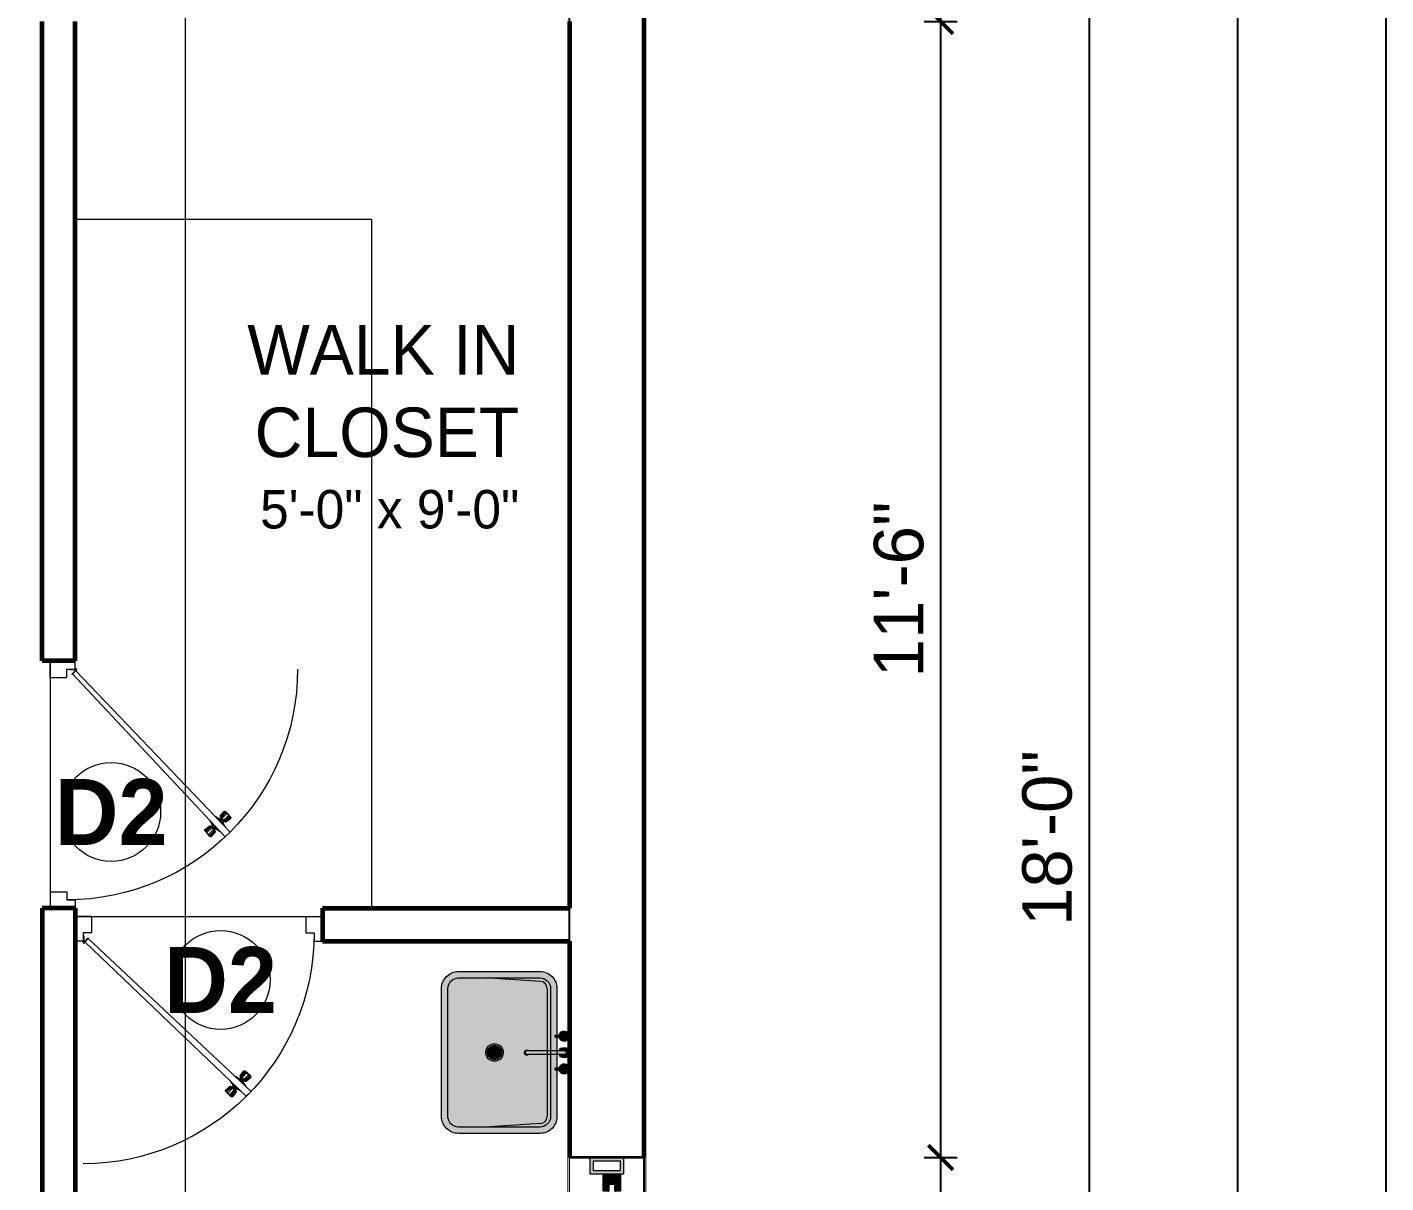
# Model space of a CAD drawing. Header units: feet. Extents: x 109753 to 150441, y 47761 to 75080.
# Drawn here: x 126903.3 to 127068.2, y 49133.5 to 49273.7 of the extents above; entities that cross this region are included whole.
import ezdxf

# ---------------------------------------------------------------- set-up
doc = ezdxf.new("R2010")
doc.units = ezdxf.units.FT
doc.header["$LTSCALE"] = 50
doc.header["$MEASUREMENT"] = 0
doc.header["$PDMODE"] = 3
doc.header["$PDSIZE"] = -10
for name, pattern in [('( Hidden )', [0.375, 0.25, -0.125]), ('ACAD_ISO04W100', [30, 24, -3, 0, -3]), ('CENTER', [2, 1.25, -0.25, 0.25, -0.25]), ('STRICHLINIE2', [0.375, 0.25, -0.125])]:
    doc.linetypes.add(name, pattern=pattern)
for name, color, linetype, lineweight in [('A-Furniture', 175, 'Continuous', 0), ('CENTRELINE', 146, 'CENTER', 18), ('DIMENSION', 5, 'Continuous', 15), ('DOORS', 7, 'Continuous', 15), ('FIXTURES', 251, 'Continuous', 5), ('FURNITURES', 250, 'Continuous', 5), ('hatch_cad-block.com', 254, 'Continuous', 0), ('TEXT', 181, 'Continuous', 13), ('WALL', 1, 'Continuous', 60), ('WINDOW', 197, 'Continuous', 25)]:
    doc.layers.add(name, color=color, linetype=linetype, lineweight=lineweight)
doc.styles.add('GL_Imperial', font='GOTHIC.TTF', dxfattribs={"height": 8})
doc.styles.add('TIMES', font='arial.ttf')
doc.dimstyles.new("1-8'", dxfattribs={"dimtxt": 6, "dimasz": 3, "dimexe": 2, "dimexo": 1, "dimgap": 2, "dimtad": 1, "dimdec": 0, "dimzin": 3, "dimdsep": 46, "dimlunit": 4, "dimtxsty": 'TIMES', "dimblk": 'ARCHTICK', "dimcen": 8, "dimdle": 2, "dimclrt": 7, "dimadec": 0, "dimazin": 0, "dimtfac": 1, "dimtdec": 0, "dimtix": 1, "dimtmove": 0, "dimatfit": 3, "dimfxl": 2, "dimfxlon": 1, "dimarcsym": 0})

# ---------------------------------------------------------------- blocks, each defined once
blk = doc.blocks.new('_ArchTick')
at = {"color": 0, "linetype": 'ByBlock', "const_width": 0.15}
blk.add_lwpolyline([(-0.5, -0.5), (0.5, 0.5)], dxfattribs=at)
blk = doc.blocks.new('*D1190')
at = {"layer": 'Defpoints', "color": 0, "transparency": 16777216}
for p in [(126978.15, 49283.39), (126978.15, 49067.27), (127032.15, 49067.27)]:
    blk.add_point(p, dxfattribs=at)
at = {"layer": 'DIMENSION', "color": 0, "lineweight": -2, "transparency": 16777216}
for p, q in [((127032.15, 49285.39), (127032.15, 49065.27)), ((127030.15, 49283.39), (127034.15, 49283.39)), ((127030.15, 49067.27), (127034.15, 49067.27))]:
    blk.add_line(p, q, dxfattribs=at)
at = {"layer": 'DIMENSION', "color": 0, "lineweight": -2, "transparency": 16777216, "xscale": 3, "yscale": 3, "zscale": 3}
for p, rotation in [((127032.15, 49283.39), 90), ((127032.15, 49067.27), 270)]:
    blk.add_blockref('_ArchTick', p, dxfattribs=dict(at, rotation=rotation))
at = {"layer": 'DIMENSION', "color": 7, "transparency": 16777216, "insert": (127027.09, 49175.33), "char_height": 6, "attachment_point": 5, "rotation": 90, "style": 'TIMES'}
blk.add_mtext('18\'-0"', dxfattribs=at)
blk = doc.blocks.new('*D1199')
at = {"layer": 'Defpoints', "color": 0, "transparency": 16777216}
for p in [(126978.15, 49988.75), (126978.15, 49058.27), (127050.15, 49058.27)]:
    blk.add_point(p, dxfattribs=at)
at = {"layer": 'DIMENSION', "color": 0, "lineweight": -2, "transparency": 16777216}
for p, q in [((127050.15, 49990.75), (127050.15, 49056.27)), ((127048.15, 49988.75), (127052.15, 49988.75)), ((127048.15, 49058.27), (127052.15, 49058.27))]:
    blk.add_line(p, q, dxfattribs=at)
at = {"layer": 'DIMENSION', "color": 0, "lineweight": -2, "transparency": 16777216, "xscale": 3, "yscale": 3, "zscale": 3}
for p, rotation in [((127050.15, 49988.75), 90), ((127050.15, 49058.27), 270)]:
    blk.add_blockref('_ArchTick', p, dxfattribs=dict(at, rotation=rotation))
at = {"layer": 'DIMENSION', "color": 7, "transparency": 16777216, "insert": (127045.09, 49523.51), "char_height": 6, "attachment_point": 5, "rotation": 90, "style": 'TIMES'}
blk.add_mtext('77\'-6"', dxfattribs=at)
blk = doc.blocks.new('WIN 4 FRAME')
at = {"true_color": 0x939598}
h = blk.add_hatch(color=252, dxfattribs=at)
h.dxf.hatch_style = 1
h.paths.add_polyline_path([(0, 4.05), (0, 0), (2.02, 0), (2.02, 2.02), (2.02, 2.02), (2.02, 4.05)])
h.paths.add_polyline_path([(1.62, 0.4), (0.4, 0.4), (0.4, 3.64), (1.62, 3.64)], flags=16)
at = {"lineweight": 18}
for points in [[(2.02, 0), (2.02, 4.05), (0, 4.05), (0, 0)], [(0.4, 3.64), (0.4, 0.4), (1.62, 0.4), (1.62, 3.64)]]:
    blk.add_lwpolyline(points, close=True, dxfattribs=at)
blk = doc.blocks.new('WIN IN FRAME 2')
at = {"true_color": 0x939598}
h = blk.add_hatch(color=252, dxfattribs=at)
h.dxf.hatch_style = 1
h.paths.add_polyline_path([(0, 2.02), (0, 0), (2.02, 0), (2.02, 0.61), (1.21, 0.61), (1.21, 1.42), (2.02, 1.42), (2.02, 2.02)])
blk.add_lwpolyline([(1.21, 1.42), (2.02, 1.42), (2.02, 2.02), (0, 2.02), (0, 0), (2.02, 0), (2.02, 0.61), (1.21, 0.61)], close=True)
blk = doc.blocks.new('*U523')
blk.add_wipeout([(0, -0.2), (48, -0.2), (48, 9.2), (0, 9.2)]).dxf.layer = 'WINDOW'
at = {"layer": 'WINDOW', "color": 35, "lineweight": 5}
for p, q in [((48, 9), (0, 9)), ((48, 0), (0, 0))]:
    blk.add_line(p, q, dxfattribs=at)
at = {"layer": 'WINDOW', "color": 10, "lineweight": 35}
for p, q in [((0, 0), (0, 9)), ((48, 0), (48, 9))]:
    blk.add_line(p, q, dxfattribs=at)
at = {"layer": 'WINDOW', "lineweight": 9}
blk.add_lwpolyline([(3.24, 3.49), (44.76, 3.49), (44.76, 4.3), (3.24, 4.3)], close=True, dxfattribs=at)
at = {"layer": 'WINDOW', "lineweight": 5}
for name, p in [('WIN 4 FRAME', (0, 2.48)), ('WIN IN FRAME 2', (2.02, 2.88))]:
    blk.add_blockref(name, p, dxfattribs=at)
at = {"layer": 'WINDOW', "lineweight": 5, "xscale": -1}
for name, p in [('WIN 4 FRAME', (48, 2.48)), ('WIN IN FRAME 2', (45.98, 2.88))]:
    blk.add_blockref(name, p, dxfattribs=at)
blk = doc.blocks.new('*D1238')
at = {"layer": 'Defpoints', "color": 0, "transparency": 16777216}
for p in [(126978.15, 49274.39), (126978.35, 49136.58), (127014.15, 49136.58)]:
    blk.add_point(p, dxfattribs=at)
at = {"layer": 'DIMENSION', "color": 0, "lineweight": -2, "transparency": 16777216}
for p, q in [((127014.15, 49276.39), (127014.15, 49134.58)), ((127012.15, 49274.39), (127016.15, 49274.39)), ((127012.15, 49136.58), (127016.15, 49136.58))]:
    blk.add_line(p, q, dxfattribs=at)
at = {"layer": 'DIMENSION', "color": 0, "lineweight": -2, "transparency": 16777216, "xscale": 3, "yscale": 3, "zscale": 3}
for p, rotation in [((127014.15, 49274.39), 90), ((127014.15, 49136.58), 270)]:
    blk.add_blockref('_ArchTick', p, dxfattribs=dict(at, rotation=rotation))
at = {"layer": 'DIMENSION', "color": 7, "transparency": 16777216, "insert": (127009.09, 49205.49), "char_height": 6, "attachment_point": 5, "rotation": 90, "style": 'TIMES'}
blk.add_mtext('11\'-6"', dxfattribs=at)
blk = doc.blocks.new('Joey 266-10 top')
at = {"layer": 'hatch_cad-block.com', "true_color": 0xffffff, "transparency": 33554648}
blk.add_hatch(color=7, dxfattribs=at).paths.add_polyline_path([(325.7, -717.9, 0.381088), (369.7, -652.2), (359.8, -581.7), (376, -579.9, 0.392841), (384.9, -569.6, 0.109733), (280.9, -170.6, 0.607126), (-280.9, -170.6, 0.109733), (-384.9, -569.6, 0.392841), (-376, -579.9), (-359.8, -581.7), (-369.7, -652.2, 0.381088), (-325.7, -717.9, 0.127308)])
blk.add_lwpolyline([(309.7, -585.3, -0.386567), (299.8, -576.2, 0.102413), (218.9, -314.4, 0.577736), (-218.9, -314.4, 0.102413), (-299.8, -576.2, -0.386567), (-309.7, -585.3), (-326.5, -585.3, -0.027408), (-328.7, -585.1), (-376, -579.9, -0.392841), (-384.9, -569.6, -0.109733), (-280.9, -170.6, -0.607126), (280.9, -170.6, -0.109733), (384.9, -569.6, -0.392841), (376, -579.9), (328.7, -585.1, -0.027408), (326.5, -585.3)], format="xyb", close=True)
for points in [[(324.1, -570.1, 0.135266), (213.2, -183.7, 0.555419), (-213.2, -183.7, 0.135266), (-324.1, -570.1)], [(-359.8, -581.7), (-369.7, -652.2, 0.381088), (-325.7, -717.9, 0.127308), (325.7, -717.9, 0.381088), (369.7, -652.2), (359.8, -581.7)]]:
    blk.add_lwpolyline(points, format="xyb")
at = {"linetype": 'STRICHLINIE2', "lineweight": 5, "ltscale": 50}
blk.add_circle((0, -416.2), 250, dxfattribs=at)
at = {"ltscale": 50}
blk.add_circle((0, -416.2), 30, dxfattribs=at)
blk = doc.blocks.new('JOEY266-10')
blk.add_blockref('Joey 266-10 top', (0, 416.2))
blk = doc.blocks.new('A$Ca819e820')
at = {"layer": 'FURNITURES', "color": 252}
blk.add_circle((0, 0), 15, dxfattribs=at)
at = {"layer": 'FURNITURES'}
for p, xscale, yscale, zscale, rotation in [((-27.24, -15.64), -0.03555458823085097, 0.03555458823085097, 0.03555458823085097, 123.3619756077735), ((27.24, -15.64), 0.03555458823085096, 0.03555458823085096, 0.03555458823085096, 236.6380243922265)]:
    blk.add_blockref('JOEY266-10', p, dxfattribs=dict(at, xscale=xscale, yscale=yscale, zscale=zscale, rotation=rotation))
blk = doc.blocks.new('*D1254')
at = {"layer": 'Defpoints', "color": 0, "transparency": 16777216}
for p in [(126978.35, 49136.58), (126978.15, 49088.58), (127014.15, 49088.58)]:
    blk.add_point(p, dxfattribs=at)
at = {"layer": 'DIMENSION', "color": 0, "lineweight": -2, "transparency": 16777216}
for p, q in [((127014.15, 49138.58), (127014.15, 49086.58)), ((127012.15, 49136.58), (127016.15, 49136.58)), ((127012.15, 49088.58), (127016.15, 49088.58))]:
    blk.add_line(p, q, dxfattribs=at)
at = {"layer": 'DIMENSION', "color": 0, "lineweight": -2, "transparency": 16777216, "xscale": 3, "yscale": 3, "zscale": 3}
for p, rotation in [((127014.15, 49136.58), 90), ((127014.15, 49088.58), 270)]:
    blk.add_blockref('_ArchTick', p, dxfattribs=dict(at, rotation=rotation))
at = {"layer": 'DIMENSION', "color": 7, "transparency": 16777216, "insert": (127009.09, 49112.58), "char_height": 6, "attachment_point": 5, "rotation": 90, "style": 'TIMES'}
blk.add_mtext('4\'-0"', dxfattribs=at)
blk = doc.blocks.new('*U1171')
at = {"color": 9, "linetype": '( Hidden )', "lineweight": 0, "ltscale": 5, "true_color": 0xc7c8ca}
blk.add_line((30, 0), (0, 0), dxfattribs=at)
blk.add_arc((29, 2), 28, 90, 180, dxfattribs=at)
at = {"layer": 'DOORS', "color": 8}
for p, q in [((10.45, 21.23), (10.96, 21.91)), ((10.49, 21.19), (11.01, 21.87)), ((10.57, 21.11), (11.12, 21.77)), ((10.68, 21.01), (11.24, 21.66)), ((10.88, 20.82), (11.48, 21.43)), ((11.27, 21.67), (11.28, 21.68)), ((11.39, 21.58), (11.28, 21.68)), ((11.39, 21.58), (11.5, 21.47)), ((11.49, 21.46), (11.5, 21.47)), ((9.31, 20.01), (8.67, 19.46)), ((9.36, 19.98), (8.7, 19.41)), ((9.44, 19.9), (8.81, 19.31)), ((9.54, 19.8), (8.93, 19.19)), ((9.38, 20.46), (9.63, 20.1)), ((9.58, 20), (9.51, 19.92)), ((9.6, 19.99), (9.52, 19.9)), ((9.54, 20.31), (9.69, 20.04)), ((9.64, 19.95), (9.56, 19.87)), ((9.7, 19.9), (9.62, 19.81)), ((9.71, 20.15), (9.75, 19.99)), ((9.84, 20.03), (9.82, 19.92)), ((9.95, 19.92), (9.85, 19.9)), ((10.08, 19.8), (9.92, 19.83)), ((10.01, 21.13), (10.39, 20.9)), ((10.17, 20.98), (10.44, 20.85)), ((10.34, 20.82), (10.5, 20.79)), ((10.47, 20.7), (10.57, 20.73)), ((10.48, 20.96), (10.55, 21.04)), ((10.5, 20.94), (10.57, 21.02)), ((10.53, 20.9), (10.61, 20.99)), ((10.58, 20.59), (10.6, 20.7)), ((10.59, 20.85), (10.67, 20.93)), ((10.71, 20.47), (10.67, 20.64)), ((10.72, 20.73), (10.8, 20.81)), ((10.88, 20.32), (10.73, 20.58)), ((10.78, 20.67), (10.86, 20.76)), ((11.03, 20.17), (10.79, 20.53)), ((10.82, 20.64), (10.9, 20.72)), ((10.84, 20.62), (10.91, 20.7)), ((10.98, 20.72), (11.61, 21.31)), ((11.06, 20.65), (11.72, 21.21)), ((11.11, 20.61), (11.75, 21.16)), ((8.93, 19.16), (8.91, 19.15)), ((9.02, 19.05), (8.91, 19.15)), ((9.02, 19.05), (9.13, 18.94)), ((9.15, 18.96), (9.13, 18.94)), ((9.75, 19.61), (9.18, 18.97)), ((9.85, 19.51), (9.3, 18.85)), ((9.93, 19.44), (9.41, 18.75)), ((9.97, 19.39), (9.46, 18.72)), ((9.83, 19.77), (9.75, 19.69)), ((9.89, 19.72), (9.81, 19.64)), ((9.92, 19.68), (9.85, 19.6)), ((9.94, 19.67), (9.87, 19.58)), ((10.25, 19.65), (9.98, 19.77)), ((10.41, 19.5), (10.03, 19.72))]:
    blk.add_line(p, q, dxfattribs=at)
at = {"layer": 'DOORS', "color": 1}
for p, q in [((10.46, 21.29), (10.91, 21.88)), ((10.99, 21.89), (11.36, 21.54)), ((11.04, 21.85), (11.06, 21.87)), ((11.06, 21.87), (11.38, 21.56)), ((11.73, 21.2), (11.36, 21.54)), ((11.71, 21.26), (11.38, 21.56)), ((9.25, 20), (8.69, 19.51)), ((9.33, 20.59), (9.32, 20.58)), ((9.32, 20.5), (9.55, 20.18)), ((9.33, 20), (9.64, 19.71)), ((9.41, 19.92), (9.41, 19.93)), ((9.58, 20.01), (9.5, 19.93)), ((9.5, 19.93), (9.69, 19.75)), ((9.55, 20.18), (9.56, 20.17)), ((9.56, 20.09), (9.57, 20.1)), ((9.57, 20.02), (9.76, 19.83)), ((9.96, 19.65), (9.76, 19.83)), ((9.88, 21.17), (9.88, 21.18)), ((9.96, 21.18), (10.3, 20.97)), ((10.3, 20.97), (10.31, 20.97)), ((10.39, 20.97), (10.38, 20.97)), ((10.46, 21.21), (10.78, 20.92)), ((10.46, 20.97), (10.66, 20.79)), ((10.47, 20.96), (10.55, 21.05)), ((10.54, 21.13), (10.54, 21.13)), ((10.54, 21.05), (10.73, 20.87)), ((10.85, 20.61), (10.66, 20.79)), ((10.92, 20.69), (10.73, 20.87)), ((11.09, 20.62), (10.78, 20.92)), ((10.84, 20.61), (10.92, 20.7)), ((10.86, 20.53), (10.85, 20.53)), ((10.87, 20.45), (10.86, 20.45)), ((11.09, 20.12), (10.87, 20.45)), ((11.01, 20.7), (11, 20.7)), ((11.09, 20.04), (11.1, 20.04)), ((11.17, 20.62), (11.73, 21.11)), ((11.69, 21.24), (11.71, 21.26)), ((8.69, 19.43), (9.06, 19.08)), ((8.73, 19.39), (8.71, 19.36)), ((8.71, 19.36), (9.04, 19.06)), ((9.36, 18.75), (9.04, 19.06)), ((9.43, 18.73), (9.06, 19.08)), ((9.38, 18.78), (9.36, 18.75)), ((9.96, 19.34), (9.51, 18.74)), ((9.96, 19.41), (9.64, 19.71)), ((9.88, 19.57), (9.69, 19.75)), ((9.95, 19.66), (9.87, 19.58)), ((9.87, 19.49), (9.88, 19.49)), ((10.03, 19.65), (10.04, 19.65)), ((10.12, 19.65), (10.11, 19.65)), ((10.46, 19.44), (10.12, 19.65)), ((10.54, 19.45), (10.54, 19.44))]:
    blk.add_line(p, q, dxfattribs=at)
at = {"layer": 'DOORS'}
for p, q in [((0, 0), (0, 3)), ((1, 3), (0, 3)), ((1, 2), (1, 3)), ((2, 2), (1, 2)), ((2, 0), (2, 2)), ((28, 0), (28, 2)), ((28, 2), (29, 2)), ((28.35, 2.64), (28.82, 3.11)), ((28.35, 2.64), (28.39, 2.6)), ((28.39, 2.6), (28.84, 3.05)), ((28.94, 2.37), (28.94, 3.01)), ((28.94, 2.37), (29, 2.37)), ((29, 2.37), (29, 3.03)), ((29, 2), (29, 3)), ((29, 3), (30, 3)), ((30, 3), (30, 0)), ((2, 0), (0, 0)), ((28, 0), (30, 0))]:
    blk.add_line(p, q, dxfattribs=at)
blk.add_lwpolyline([(28.8, 3.08), (9.23, 21.82), (8.64, 21.23), (28.42, 2.7)], dxfattribs=at)
for radius in [0.111, 0.0537]:
    blk.add_circle((28.93, 3.12), radius, dxfattribs=at)
at = {"layer": 'DOORS', "color": 1}
for centre, start, end in [((10.95, 21.85), 46.866, 142.9424), ((9.29, 19.96), 46.866, 130.7896), ((9.36, 20.54), 136.866, 226.866), ((9.46, 19.89), 46.866, 136.866), ((9.61, 20.06), 142.1232, 226.866), ((9.52, 20.13), 322.1232, 46.866), ((9.92, 21.14), 46.866, 136.866), ((10.34, 21.01), 226.866, 311.6087), ((10.42, 20.93), 46.866, 131.6087), ((10.5, 21.25), 142.9424, 226.866), ((10.58, 21.09), 136.866, 226.866), ((10.9, 20.49), 142.1232, 226.866), ((10.81, 20.57), 322.1232, 46.866), ((10.96, 20.73), 226.866, 316.866), ((11.13, 20.67), 226.866, 310.7896), ((11.06, 20.08), 316.866, 46.866), ((11.69, 21.15), 310.7896, 46.866), ((8.72, 19.47), 130.7896, 226.866), ((9.47, 18.78), 226.866, 322.9424), ((9.84, 19.53), 316.866, 46.866), ((10, 19.69), 226.866, 311.6087), ((9.92, 19.37), 322.9424, 46.866), ((10.08, 19.61), 46.866, 131.6087), ((10.5, 19.48), 226.866, 316.866)]:
    blk.add_arc(centre, 0.0571, start, end, dxfattribs=at)
blk = doc.blocks.new('*U524')
at = {"color": 9, "linetype": '( Hidden )', "lineweight": 0, "ltscale": 5, "true_color": 0xc7c8ca}
blk.add_line((30, 3), (0, 3), dxfattribs=at)
blk.add_arc((29, 1), 28, 180, 270, dxfattribs=at)
at = {"layer": 'DOORS'}
for p, q in [((0, 3), (0, 0)), ((2, 3), (0, 3)), ((2, 3), (2, 1)), ((28, 3), (28, 1)), ((28, 3), (30, 3)), ((30, 0), (30, 3)), ((1, 1), (1, 0)), ((2, 1), (1, 1)), ((28, 1), (29, 1)), ((28.35, 0.36), (28.39, 0.4)), ((28.35, 0.36), (28.82, -0.11)), ((28.39, 0.4), (28.84, -0.05)), ((28.94, 0.63), (28.94, -0.01)), ((28.94, 0.63), (29, 0.63)), ((29, 1), (29, 0)), ((29, 0.63), (29, -0.03)), ((1, 0), (0, 0)), ((29, 0), (30, 0))]:
    blk.add_line(p, q, dxfattribs=at)
at = {"layer": 'DOORS', "color": 8}
for p, q in [((9.31, -17.01), (8.67, -16.46)), ((9.36, -16.98), (8.7, -16.41)), ((9.44, -16.9), (8.81, -16.31)), ((9.02, -16.05), (8.91, -16.15)), ((8.93, -16.16), (8.91, -16.15)), ((9.54, -16.8), (8.93, -16.19)), ((9.02, -16.05), (9.13, -15.94)), ((9.15, -15.96), (9.13, -15.94)), ((9.75, -16.61), (9.18, -15.97)), ((9.85, -16.51), (9.3, -15.85)), ((9.93, -16.44), (9.41, -15.75)), ((9.97, -16.39), (9.46, -15.72)), ((9.38, -17.46), (9.63, -17.1)), ((9.58, -17), (9.51, -16.92)), ((9.6, -16.99), (9.52, -16.9)), ((9.54, -17.31), (9.69, -17.04)), ((9.64, -16.95), (9.56, -16.87)), ((9.7, -16.9), (9.62, -16.81)), ((9.71, -17.15), (9.75, -16.99)), ((9.83, -16.77), (9.75, -16.69)), ((9.89, -16.72), (9.81, -16.64)), ((9.84, -17.03), (9.82, -16.92)), ((9.92, -16.68), (9.85, -16.6)), ((9.95, -16.92), (9.85, -16.9)), ((9.94, -16.67), (9.87, -16.58)), ((10.08, -16.8), (9.92, -16.83)), ((10.25, -16.65), (9.98, -16.77)), ((10.01, -18.13), (10.39, -17.9)), ((10.41, -16.5), (10.03, -16.72)), ((10.17, -17.98), (10.44, -17.85)), ((10.34, -17.82), (10.5, -17.79)), ((10.47, -17.7), (10.57, -17.73)), ((10.48, -17.96), (10.55, -18.04)), ((10.5, -17.94), (10.57, -18.02)), ((10.53, -17.9), (10.61, -17.99)), ((10.57, -18.11), (11.12, -18.77)), ((10.58, -17.59), (10.6, -17.7)), ((10.59, -17.85), (10.67, -17.93)), ((10.71, -17.47), (10.67, -17.64)), ((10.68, -18.01), (11.24, -18.66)), ((10.72, -17.73), (10.8, -17.81)), ((10.88, -17.32), (10.73, -17.58)), ((10.78, -17.67), (10.86, -17.76)), ((11.03, -17.17), (10.79, -17.53)), ((10.82, -17.64), (10.9, -17.72)), ((10.84, -17.62), (10.91, -17.7)), ((10.88, -17.82), (11.48, -18.43)), ((10.98, -17.72), (11.61, -18.31)), ((11.06, -17.65), (11.72, -18.21)), ((11.11, -17.61), (11.75, -18.16)), ((10.45, -18.23), (10.96, -18.91)), ((10.49, -18.19), (11.01, -18.87)), ((11.27, -18.67), (11.28, -18.68)), ((11.39, -18.58), (11.28, -18.68)), ((11.39, -18.58), (11.5, -18.47)), ((11.49, -18.46), (11.5, -18.47))]:
    blk.add_line(p, q, dxfattribs=at)
at = {"layer": 'DOORS', "color": 1}
for p, q in [((8.69, -16.43), (9.06, -16.08)), ((8.71, -16.36), (9.04, -16.06)), ((8.73, -16.39), (8.71, -16.36)), ((9.36, -15.75), (9.04, -16.06)), ((9.43, -15.73), (9.06, -16.08)), ((9.38, -15.78), (9.36, -15.75)), ((9.96, -16.34), (9.51, -15.74)), ((9.96, -16.41), (9.64, -16.71)), ((10.46, -16.44), (10.12, -16.65)), ((10.54, -16.45), (10.54, -16.44)), ((9.25, -17), (8.69, -16.51)), ((9.32, -17.5), (9.55, -17.18)), ((9.33, -17.59), (9.32, -17.58)), ((9.33, -17), (9.64, -16.71)), ((9.41, -16.92), (9.41, -16.93)), ((9.5, -16.93), (9.69, -16.75)), ((9.58, -17.01), (9.5, -16.93)), ((9.55, -17.18), (9.56, -17.17)), ((9.56, -17.09), (9.57, -17.1)), ((9.57, -17.02), (9.76, -16.83)), ((9.88, -16.57), (9.69, -16.75)), ((9.96, -16.65), (9.76, -16.83)), ((9.87, -16.49), (9.88, -16.49)), ((9.95, -16.66), (9.87, -16.58)), ((9.96, -18.18), (10.3, -17.97)), ((10.03, -16.65), (10.04, -16.65)), ((10.12, -16.65), (10.11, -16.65)), ((10.3, -17.97), (10.31, -17.97)), ((10.39, -17.97), (10.38, -17.97)), ((10.46, -17.97), (10.66, -17.79)), ((10.46, -18.21), (10.78, -17.92)), ((10.47, -17.96), (10.55, -18.05)), ((10.54, -18.05), (10.73, -17.87)), ((10.85, -17.61), (10.66, -17.79)), ((10.92, -17.69), (10.73, -17.87)), ((11.09, -17.62), (10.78, -17.92)), ((10.84, -17.61), (10.92, -17.7)), ((10.86, -17.53), (10.85, -17.53)), ((10.87, -17.45), (10.86, -17.45)), ((11.09, -17.12), (10.87, -17.45)), ((11.01, -17.7), (11, -17.7)), ((11.09, -17.04), (11.1, -17.04)), ((11.17, -17.62), (11.73, -18.11)), ((9.88, -18.17), (9.88, -18.18)), ((10.46, -18.29), (10.91, -18.88)), ((10.54, -18.13), (10.54, -18.13)), ((10.99, -18.89), (11.36, -18.54)), ((11.04, -18.85), (11.06, -18.87)), ((11.06, -18.87), (11.38, -18.56)), ((11.73, -18.2), (11.36, -18.54)), ((11.71, -18.26), (11.38, -18.56)), ((11.69, -18.24), (11.71, -18.26))]:
    blk.add_line(p, q, dxfattribs=at)
at = {"layer": 'DOORS'}
blk.add_lwpolyline([(28.8, -0.08), (9.23, -18.82), (8.64, -18.23), (28.42, 0.3)], dxfattribs=at)
for radius in [0.111, 0.0537]:
    blk.add_circle((28.93, -0.12), radius, dxfattribs=at)
at = {"layer": 'DOORS', "color": 1}
for centre, start, end in [((8.72, -16.47), 133.134, 229.2104), ((9.47, -15.78), 37.0576, 133.134), ((9.92, -16.37), 313.134, 37.0576), ((10.5, -16.48), 43.134, 133.134), ((9.29, -16.96), 229.2104, 313.134), ((9.36, -17.54), 133.134, 223.134), ((9.46, -16.89), 223.134, 313.134), ((9.61, -17.06), 133.134, 217.8768), ((9.52, -17.13), 313.134, 37.8768), ((9.84, -16.53), 313.134, 43.134), ((10, -16.69), 48.3913, 133.134), ((10.08, -16.61), 228.3913, 313.134), ((10.34, -18.01), 48.3913, 133.134), ((10.42, -17.93), 228.3913, 313.134), ((10.58, -18.09), 133.134, 223.134), ((10.9, -17.49), 133.134, 217.8768), ((10.81, -17.57), 313.134, 37.8768), ((10.96, -17.73), 43.134, 133.134), ((11.06, -17.08), 313.134, 43.134), ((11.13, -17.67), 49.2104, 133.134), ((11.69, -18.15), 313.134, 49.2104), ((9.92, -18.14), 223.134, 313.134), ((10.5, -18.25), 133.134, 217.0576), ((10.95, -18.85), 217.0576, 313.134)]:
    blk.add_arc(centre, 0.0571, start, end, dxfattribs=at)
blk = doc.blocks.new('A$C62EE282B')
at = {"true_color": 0xaaabad}
h = blk.add_hatch(color=253, dxfattribs=at)
h.dxf.hatch_style = 1
h.paths.add_polyline_path([(-30.6, 54.1), (-49, 54.2, -0.414214), (-51, 56.1), (-50.9, 60, -0.414214), (-49, 62), (-30.6, 61.9, -6.364491)])
at = {"true_color": 0x646d72}
h = blk.add_hatch(color=251, dxfattribs=at)
h.dxf.hatch_style = 1
h.paths.add_polyline_path([(-36.7, 54.1), (-32.6, 54.1, 7.383374), (-32.6, 61.9), (-36.7, 62, -9.431853)])
at = {"true_color": 0xcecdcb}
h = blk.add_hatch(color=254, dxfattribs=at)
h.dxf.hatch_style = 1
h.paths.add_polyline_path([(-32.6, 54.1), (-30.6, 54.1, 6.364491), (-30.6, 61.9), (-32.6, 61.9, -7.383374)])
h = blk.add_hatch(color=254, dxfattribs=at)
h.dxf.hatch_style = 1
h.paths.add_polyline_path([(-159.4, 3.8), (-158.5, 5.1), (-157.5, 6.2), (-156.2, 7.1), (-154.7, 7.7), (-153.2, 8), (-150.8, 8), (-151.7, 8), (-151.9, 7.9), (-153.3, 7.6), (-154.7, 6.9), (-155.9, 6), (-156.9, 4.9), (-157.7, 3.7), (-158.3, 2.2), (-158.5, 0.8), (-158.5, -0.8), (-158.3, -2.2), (-157.7, -3.7), (-156.9, -4.9), (-155.9, -6), (-154.7, -6.9), (-153.3, -7.6), (-151.9, -7.9), (-151.7, -8), (-150.8, -8), (-153.2, -8), (-154.7, -7.7), (-156.2, -7.1), (-157.5, -6.2), (-158.5, -5.1), (-159.4, -3.8), (-160, -2.3), (-160.3, -0.8), (-160.3, 0.8), (-160, 2.3)])
at = {"true_color": 0x646d72}
h = blk.add_hatch(color=251, dxfattribs=at)
h.dxf.hatch_style = 1
h.paths.add_polyline_path([(-151.9, -7.9), (-153.3, -7.6), (-154.7, -6.9), (-155.9, -6), (-156.9, -4.9), (-157.7, -3.7), (-158.3, -2.2), (-158.5, -0.8), (-158.5, 0.8), (-158.3, 2.2), (-157.7, 3.7), (-156.9, 4.9), (-155.9, 6), (-154.7, 6.9), (-153.3, 7.6), (-151.9, 7.9), (-151.7, 8), (-150.4, 8), (-148.9, 7.8), (-147.5, 7.4), (-146.2, 6.6), (-151.3, 6.6), (-152.9, 6.2), (-154, 5.7), (-154.9, 4.9), (-155.7, 4), (-156.4, 3), (-156.8, 1.8), (-157.1, 0.6), (-157.1, -0.6), (-156.8, -1.8), (-156.4, -3), (-155.7, -4), (-154.9, -4.9), (-154, -5.7), (-152.9, -6.2), (-151.7, -6.5), (-150.5, -6.6), (-146.2, -6.6), (-147.5, -7.4), (-148.9, -7.8), (-150.4, -8)], flags=17)
at = {"true_color": 0xcecdcb}
h = blk.add_hatch(color=254, dxfattribs=at)
h.dxf.hatch_style = 1
h.paths.add_polyline_path([(-17.5, 6.6, -1), (-17.5, -6.6), (-75.3, -6.6), (-146.2, -6.6), (-150.5, -6.6), (-151.7, -6.5), (-152.9, -6.2), (-154, -5.7), (-154.9, -4.9), (-155.7, -4), (-156.4, -3), (-156.8, -1.8), (-157.1, -0.6), (-157.1, 0.6), (-156.8, 1.8), (-156.4, 3), (-155.7, 4), (-154.9, 4.9), (-154, 5.7), (-152.9, 6.2), (-151.7, 6.5), (-150.5, 6.6), (-146.2, 6.6), (-75.3, 6.6)])
at = {"true_color": 0x646d72}
h = blk.add_hatch(color=251, dxfattribs=at)
h.dxf.hatch_style = 1
h.paths.add_polyline_path([(-2, 14.8, -0.134336), (-2, -14.8, -0.265125), (-2.7, -15.5, -0.134336), (-32.3, -15.5, -0.130311), (-32.7, -15.2), (-29.4, -11.9), (-33.5, -12.6, -0.026985), (-34.6, -6.6), (-30.3, -6.6, 0.022884), (-29.5, -11.2, 0.28938), (-28.7, -12, 0.111472), (-6.2, -12, 0.28938), (-5.5, -11.2, 0.111472), (-5.5, 11.2, 0.28938), (-6.2, 12, 0.111472), (-28.7, 12, 0.28938), (-29.5, 11.2, 0.022884), (-30.3, 6.6), (-34.6, 6.6, -0.026985), (-33.5, 12.6), (-29.4, 11.9), (-32.7, 15.2, -0.130311), (-32.3, 15.5, -0.134336), (-2.7, 15.5, -0.265125)])
h = blk.add_hatch(color=251, dxfattribs=at)
h.dxf.hatch_style = 1
h.paths.add_polyline_path([(-29.4, 11.9), (-33.5, 12.6, -0.010033), (-33, 14.8, -0.130311), (-32.7, 15.2)], flags=17)
at = {"true_color": 0xaaabad}
h = blk.add_hatch(color=253, dxfattribs=at)
h.dxf.hatch_style = 1
h.paths.add_polyline_path([(-23.2, -6.6), (-17.5, -6.6, 1), (-17.5, 6.6), (-23.2, 6.6, -2.170959)], flags=16)
h.paths.add_polyline_path([(-6.2, 12, -0.28938), (-5.5, 11.2, -0.111472), (-5.5, -11.2, -0.28938), (-6.2, -12, -0.111472), (-28.7, -12, -0.28938), (-29.5, -11.2, -0.022884), (-30.3, -6.6), (-27.8, -6.6, 3.389161), (-27.8, 6.6), (-30.3, 6.6, -0.022884), (-29.5, 11.2, -0.28938), (-28.7, 12, -0.111472)])
h = blk.add_hatch(color=253, dxfattribs=at)
h.dxf.hatch_style = 1
h.paths.add_polyline_path([(-23.2, 6.6), (-27.8, 6.6, -3.389161), (-27.8, -6.6), (-23.2, -6.6, 2.170959)])
h.paths.add_polyline_path([(-17.5, 6.6), (-23.2, 6.6, -2.170959), (-23.2, -6.6), (-17.5, -6.6, 1)], flags=17)
h = blk.add_hatch(color=253, dxfattribs=at)
h.dxf.hatch_style = 1
h.paths.add_polyline_path([(-30.6, -62), (-49, -62, -0.414214), (-51, -60), (-50.9, -56.1, -0.414214), (-49, -54.2), (-30.6, -54.2, -6.364491)])
at = {"true_color": 0x646d72}
h = blk.add_hatch(color=251, dxfattribs=at)
h.dxf.hatch_style = 1
h.paths.add_polyline_path([(-36.7, -62), (-32.6, -62, 7.383374), (-32.6, -54.2), (-36.7, -54.2, -9.431853)])
h = blk.add_hatch(color=251, dxfattribs=at)
h.dxf.hatch_style = 1
h.paths.add_polyline_path([(-29.4, -11.9), (-32.7, -15.2, -0.130311), (-33, -14.8, -0.010033), (-33.5, -12.6)], flags=17)
at = {"true_color": 0xcecdcb}
h = blk.add_hatch(color=254, dxfattribs=at)
h.dxf.hatch_style = 1
h.paths.add_polyline_path([(-32.6, -62), (-30.6, -62, 6.364491), (-30.6, -54.2), (-32.6, -54.2, -7.383374)])
at = {"color": 7, "ltscale": 0.1}
for p, q in [((-146.2, 6.6), (-150.5, 6.6)), ((-17.5, 6.6), (-75.3, 6.6)), ((-146.2, -6.6), (-150.5, -6.6)), ((-17.5, -6.6), (-75.3, -6.6))]:
    blk.add_line(p, q, dxfattribs=at)
at = {"ltscale": 0.1}
for p, q in [((-75.3, 6.6), (-146.2, 6.6)), ((-5.6, 11.9), (-2.5, 15)), ((-75.3, -6.6), (-146.2, -6.6))]:
    blk.add_line(p, q, dxfattribs=at)
at = {"color": 252, "lineweight": 5, "ltscale": 0.1, "true_color": 0x939598}
for p, q in [((-33.5, 12.6), (-29.4, 11.9)), ((-32.7, 15.2), (-29.4, 11.9)), ((-33.5, -12.6), (-29.4, -11.9)), ((-29.4, -11.9), (-32.7, -15.2)), ((-5.6, -11.9), (-2.5, -15))]:
    blk.add_line(p, q, dxfattribs=at)
for points in [[(-30.6, 61.9), (-49, 62, 0.414214), (-50.9, 60), (-51, 56.1, 0.414214), (-49, 54.2), (-30.6, 54.1)], [(-30.6, -54.2), (-49, -54.2, 0.414214), (-50.9, -56.1), (-51, -60, 0.414214), (-49, -62), (-30.6, -62)]]:
    blk.add_lwpolyline(points, format="xyb")
at = {"flags": 128}
for points in [[(-150.8, -8), (-153.2, -8), (-154.7, -7.7), (-156.2, -7.1), (-157.5, -6.2), (-158.5, -5.1), (-159.4, -3.8), (-160, -2.3), (-160.3, -0.8), (-160.3, 0.8), (-160, 2.3), (-159.4, 3.8), (-158.5, 5.1), (-157.5, 6.2), (-156.2, 7.1), (-154.7, 7.7), (-153.2, 8), (-150.8, 8)], [(-151.7, 8), (-150.4, 8), (-148.9, 7.8), (-147.5, 7.4), (-146.2, 6.6)], [(-146.2, -6.6), (-147.5, -7.4), (-148.9, -7.8), (-150.4, -8), (-151.7, -8)]]:
    blk.add_lwpolyline(points, dxfattribs=at)
at = {"color": 252, "lineweight": 5, "true_color": 0x939598, "flags": 128}
blk.add_lwpolyline([(-151.7, -8), (-151.9, -7.9), (-153.3, -7.6), (-154.7, -6.9), (-155.9, -6), (-156.9, -4.9), (-157.7, -3.7), (-158.3, -2.2), (-158.5, -0.8), (-158.5, 0.8), (-158.3, 2.2), (-157.7, 3.7), (-156.9, 4.9), (-155.9, 6), (-154.7, 6.9), (-153.3, 7.6), (-151.9, 7.9), (-151.7, 8)], dxfattribs=at)
at = {"color": 7, "flags": 128}
blk.add_lwpolyline([(-150.5, -6.6), (-151.7, -6.5), (-152.9, -6.2), (-154, -5.7), (-154.9, -4.9), (-155.7, -4), (-156.4, -3), (-156.8, -1.8), (-157.1, -0.6), (-157.1, 0.6), (-156.8, 1.8), (-156.4, 3), (-155.7, 4), (-154.9, 4.9), (-154, 5.7), (-152.9, 6.2), (-151.7, 6.5), (-150.5, 6.6)], dxfattribs=at)
at = {"color": 252, "lineweight": 5, "ltscale": 0.1, "true_color": 0x939598}
for centre, radius, start, end in [((-18.5, 58.1), 18.6, 192.1921, 167.9837), ((-18.4, 58.1), 14.7, 195.6204, 164.7677), ((20.3, 0), 51.1, 167.2787, 172.4625), ((-28.5, 11), 1.05, 102.7213, 167.2787), ((-17.5, -37.8), 51.1, 77.2787, 102.7213), ((-17.5, 0), 12.2, 212.8783, 147.1217), ((-17.5, 0), 8.74, 229.464, 130.536), ((-6.5, 11), 1.05, 12.7213, 77.2787), ((-55.3, 0), 51.1, 347.2787, 12.7213), ((-18.5, -58.1), 18.6, 192.1921, 167.9837), ((-18.4, -58.1), 14.7, 195.6204, 164.7677), ((20.3, 0), 51.1, 187.508, 192.7213), ((-28.5, -11), 1.05, 192.7213, 257.2787), ((-17.5, 37.8), 51.1, 257.2787, 282.7213), ((-6.5, -11), 1.05, 282.7213, 347.2787)]:
    blk.add_arc(centre, radius, start, end, dxfattribs=at)
at = {"ltscale": 0.1}
for centre, radius, start, end in [((-18.5, 58.1), 12.8, 198.066, 162.3484), ((21, 0), 56, 164.6978, 173.18), ((-32, 14.5), 1.05, 105.3022, 164.6978), ((-17.5, -38.5), 56, 74.6978, 105.3022), ((-17.5, 0), 6.65, 270, 90), ((-3, 14.5), 1.05, 15.3022, 74.6978), ((-56, 0), 56, 344.6978, 15.3022), ((21, 0), 56, 186.82, 195.3022), ((-32, -14.5), 1.05, 195.3022, 254.6978), ((-17.5, 38.5), 56, 254.6978, 285.3022), ((-18.5, -58.1), 12.8, 198.066, 162.3484), ((-3, -14.5), 1.05, 285.3022, 344.6978)]:
    blk.add_arc(centre, radius, start, end, dxfattribs=at)
blk = doc.blocks.new('basin-flat-1')
at = {"true_color": 0xffffff}
h = blk.add_hatch(color=7, dxfattribs=at)
h.dxf.hatch_style = 1
h.paths.add_polyline_path([(453.2, 256.4, 0.414214), (385.6, 324), (58.7, 324, 0.414214), (-8.9, 256.4), (-8.9, -256.4, 0.414214), (58.7, -324), (385.6, -324, 0.414214), (453.2, -256.4)])
h.paths.add_polyline_path([(427.7, 256.4), (427.7, -256.4, -0.414214), (385.6, -298.6), (58.7, -298.6, -0.414214), (16.6, -256.4), (16.6, 256.4, -0.414214), (58.7, 298.6), (385.6, 298.6, -0.414214)], flags=16)
h.paths.add_polyline_path([(238.3, 0, -1), (168, 0, -1)], flags=0)
h.paths.add_polyline_path([(232.3, 0, -1), (173.9, 0, -1)], flags=0)
h = blk.add_hatch(color=7, dxfattribs=at)
h.dxf.hatch_style = 1
h.paths.add_polyline_path([(16.6, 256.4, -0.414214), (58.7, 298.6), (165.8, 298.6), (385.6, 284.5, -0.414214), (413.6, 256.4), (413.6, -256.4, -0.414214), (385.6, -284.5), (165.8, -298.6), (58.7, -298.6, -0.414214), (16.6, -256.4)])
h.paths.add_polyline_path([(238.3, 0, 1), (168, 0, 1)], flags=16)
h.paths.add_polyline_path([(232.3, 0, 1), (173.9, 0, 1)], flags=0)
h = blk.add_hatch(color=7, dxfattribs=at)
h.dxf.hatch_style = 1
h.paths.add_polyline_path([(413.6, 256.4, 0.414214), (385.6, 284.5), (165.8, 298.6), (385.6, 298.6, -0.414214), (427.7, 256.4), (427.7, 7.1), (417.9, 7.1), (413.6, 7.1)])
h.paths.add_polyline_path([(413.6, -7.9), (417.9, -7.9), (427.7, -7.9), (427.7, -256.4, -0.414214), (385.6, -298.6), (165.8, -298.6), (385.6, -284.5, 0.414214), (413.6, -256.4)])
h = blk.add_hatch(color=7, dxfattribs=at)
h.dxf.hatch_style = 1
h.paths.add_polyline_path([(232.3, 0, 1), (173.9, 0, 1)], flags=0)
h.paths.add_polyline_path([(168, 0, 1), (238.3, 0, 1)])
h.paths.add_polyline_path([(232.3, 0, -1), (173.9, 0, -1)], flags=16)
h = blk.add_hatch(color=7, dxfattribs=at)
h.dxf.hatch_style = 1
h.paths.add_polyline_path([(173.9, 0, 1), (232.3, 0, 1)])
at = {"ltscale": 0.1}
for p, q in [((385.6, 284.5), (165.8, 298.6)), ((413.6, 256.4), (413.6, -256.4)), ((385.6, -284.5), (165.8, -298.6))]:
    blk.add_line(p, q, dxfattribs=at)
for points in [[(385.6, 324, -0.414214), (453.2, 256.4), (453.2, -256.4, -0.414214), (385.6, -324), (58.7, -324, -0.414214), (-8.9, -256.4), (-8.9, 256.4, -0.414214), (58.7, 324)], [(385.6, 298.6, -0.414214), (427.7, 256.4), (427.7, -256.4, -0.414214), (385.6, -298.6), (58.7, -298.6, -0.414214), (16.6, -256.4), (16.6, 256.4, -0.414214), (58.7, 298.6)]]:
    blk.add_lwpolyline(points, format="xyb", close=True, dxfattribs=at)
at = {"color": 252, "lineweight": 5, "ltscale": 0.1, "true_color": 0x939598}
for radius in [35.1, 29.2]:
    blk.add_circle((203.1, 0), radius, dxfattribs=at)
at = {"ltscale": 0.1}
for centre, start, end in [((385.6, 256.4), 0, 90), ((385.6, -256.4), 270, 0)]:
    blk.add_arc(centre, 28.1, start, end, dxfattribs=at)
at = {"layer": 'FIXTURES', "xscale": -1.126956521740953, "yscale": 1.126956521740953, "zscale": 1.126956521740953, "rotation": 180}
blk.add_blockref('A$C62EE282B', (502.8, -0.4), dxfattribs=at)

msp = doc.modelspace()

# ---------------------------------------------------------------- linework, layer by layer
at = {"linetype": 'ACAD_ISO04W100', "ltscale": 3}
msp.add_line((126969.15, 48956.27), (126969.15, 50078.75), dxfattribs=at)
at = {"layer": 'A-Furniture'}
msp.add_lwpolyline([(126945.15, 49166.83), (126945.15, 49250.39), (126909.15, 49250.39)], dxfattribs=at)
at = {"layer": 'CENTRELINE', "ltscale": 35}
msp.add_line((126922.5, 50076.29), (126922.5, 48956.27), dxfattribs=at)
at = {"layer": 'Defpoints'}
for points in [[(126135.15, 50078.75), (127068.15, 50078.75), (127068.15, 48956.27), (126135.15, 48956.27)], [(126153.15, 50060.75), (127050.15, 50060.75), (127050.15, 48974.27), (126153.15, 48974.27)], [(126171.15, 50042.75), (127032.15, 50042.75), (127032.15, 48992.27), (126171.15, 48992.27)], [(126189.15, 50024.75), (127014.15, 50024.75), (127014.15, 49010.27), (126189.15, 49010.27)]]:
    msp.add_lwpolyline(points, close=True, dxfattribs=at)
at = {"layer": 'TEXT'}
for centre in [(126913.53, 49178.5), (126926.81, 49158.12)]:
    msp.add_circle(centre, 6, dxfattribs=at)
at = {"layer": 'WALL'}
for p, q in [((126905.15, 49196.83), (126905.15, 49274.39)), ((126909.15, 49196.83), (126909.15, 49274.39)), ((126969.15, 49274.39), (126969.15, 49166.83)), ((126909.15, 49196.83), (126905.15, 49196.83)), ((126905.15, 49166.83), (126905.15, 49067.27)), ((126909.15, 49166.83), (126905.15, 49166.83)), ((126909.15, 49166.83), (126909.15, 49067.27)), ((126939.15, 49166.83), (126939.15, 49162.83)), ((126939.15, 49166.83), (126969.15, 49166.83)), ((126939.15, 49162.83), (126969.15, 49162.83)), ((126969.15, 49162.83), (126969.15, 49067.27))]:
    msp.add_line(p, q, dxfattribs=at)
msp.add_lwpolyline([(126771.07, 49724.63), (126969.15, 49724.63), (126969.15, 49750.8), (126987.15, 49750.8), (126987.15, 49741.8), (126978.15, 49741.8), (126978.15, 49088.58)], dxfattribs=at)

# ---------------------------------------------------------------- block references
at = {"xscale": -1, "rotation": 134.9999999999999}
msp.add_blockref('A$Ca819e820', (126855.82, 49223.64), dxfattribs=at)
at = {"layer": 'A-Furniture', "xscale": 0.03029960855159082, "yscale": 0.03029960855159082, "zscale": 0.03029960855159082}
msp.add_blockref('basin-flat-1', (126953.88, 49149.32), dxfattribs=at)
at = {"layer": 'WALL', "xscale": -1, "rotation": 270}
msp.add_blockref('*U1171', (126906.15, 49166.83), dxfattribs=at)
at = {"layer": 'WALL', "xscale": -1}
msp.add_blockref('*U524', (126939.15, 49162.83), dxfattribs=at)

# ---------------------------------------------------------------- texts
at = {"layer": 'TEXT', "insert": (126963.04, 49237.56), "char_height": 8, "width": 44.942, "attachment_point": 3, "style": 'GL_Imperial'}
msp.add_mtext('{\\H0.75x;WALK IN CLOSET\\P\\H0.77778x;5\'-0" x 9\'-0"}', dxfattribs=at)
at = {"layer": 'TEXT', "char_height": 8, "attachment_point": 5, "style": 'GL_Imperial'}
for insert in [(126913.53, 49178.5), (126926.81, 49158.12)]:
    msp.add_mtext_dynamic_manual_height_columns('{\\fStylus BT|b1|i0|c0|p34;D2}', width=9.3058, gutter_width=35, heights=[0], dxfattribs=dict(at, insert=insert))

# ---------------------------------------------------------------- dimensions: what is measured, and where the dimension line sits
at = {"layer": 'DIMENSION'}
for base, p1, p2, picture, middle in [((127050.15, 49058.27), (126978.15, 49988.75), (126978.15, 49058.27), '*D1199', (127045.09, 49523.51)), ((127032.15, 49067.27), (126978.15, 49283.39), (126978.15, 49067.27), '*D1190', (127027.09, 49175.33))]:
    dim = msp.add_linear_dim(base=base, p1=p1, p2=p2, angle=90, dimstyle="1-8'", dxfattribs=at)
    dim.commit()
    dim.dimension.update_dxf_attribs({"geometry": picture, "text_midpoint": middle})

# ---------------------------------------------------------------- next in the draw order: block references
at = {"layer": 'WINDOW', "xscale": -1, "rotation": 90}
msp.add_blockref('*U523', (126978.15, 49136.58), dxfattribs=at)

# ---------------------------------------------------------------- next in the draw order: linework, layer by layer
at = {"layer": 'Defpoints'}
msp.add_lwpolyline([(126978.15, 49988.75), (126978.15, 49058.27), (126905.15, 49058.07)], dxfattribs=at)

# ---------------------------------------------------------------- next in the draw order: dimensions: what is measured, and where the dimension line sits
at = {"layer": 'DIMENSION'}
for base, p1, p2, picture, middle in [((127014.15, 49136.58), (126978.15, 49274.39), (126978.35, 49136.58), '*D1238', (127009.09, 49205.49)), ((127014.15, 49088.58), (126978.35, 49136.58), (126978.15, 49088.58), '*D1254', (127009.09, 49112.58))]:
    dim = msp.add_linear_dim(base=base, p1=p1, p2=p2, angle=90, dimstyle="1-8'", dxfattribs=at)
    dim.commit()
    dim.dimension.update_dxf_attribs({"geometry": picture, "text_midpoint": middle})

doc.saveas('drawing.dxf')
